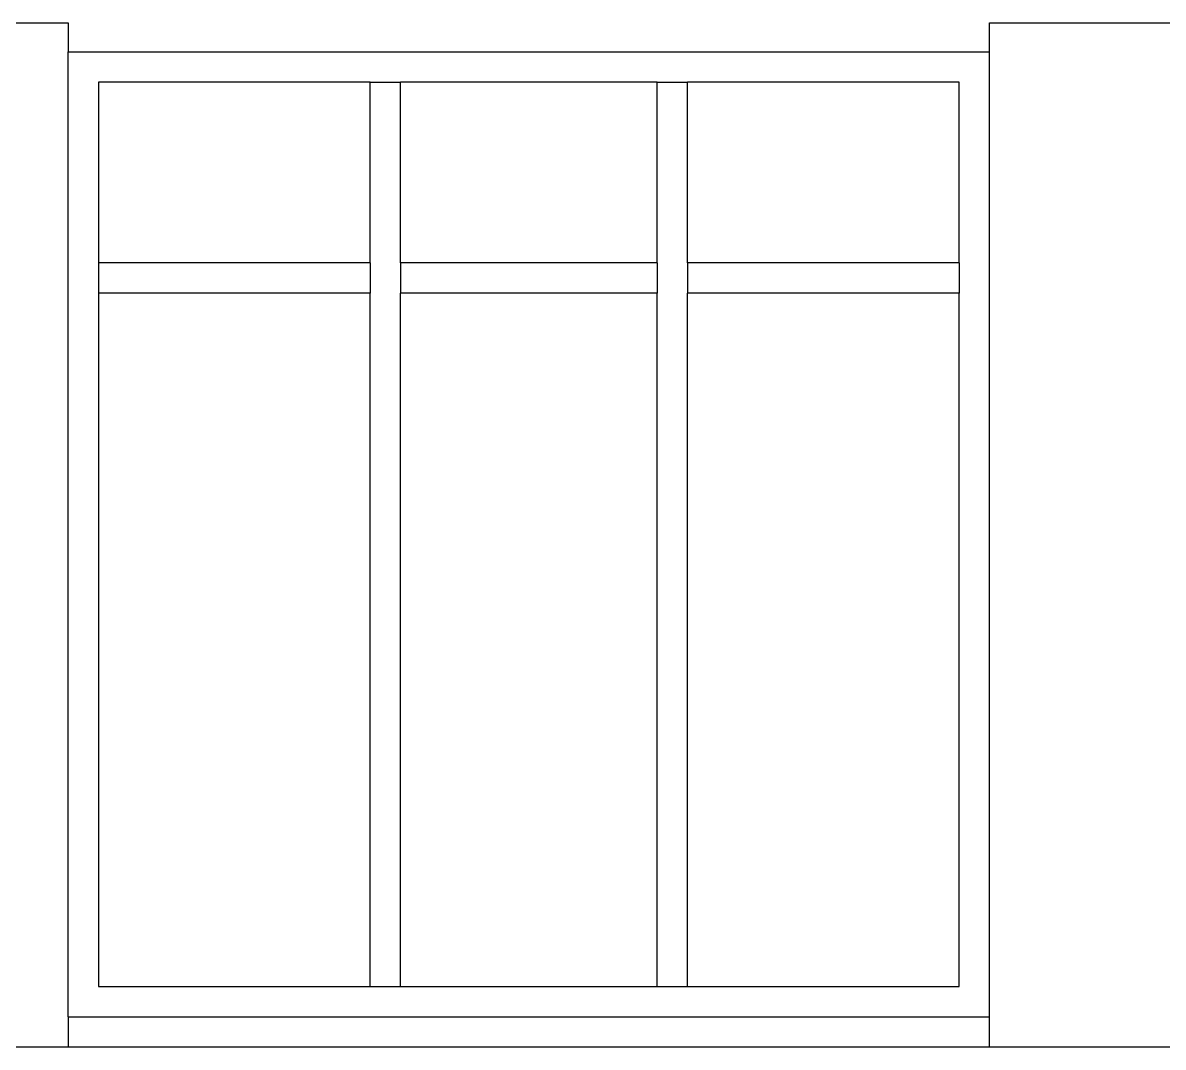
# Model space of a CAD drawing. Header units: metres. Extents: x -59 to 59, y -13 to 12.
# Drawn here: x 12.219 to 15.969, y 5.769 to 9.139 of the extents above; entities that cross this region are included whole.
import ezdxf

# ---------------------------------------------------------------- set-up
doc = ezdxf.new("R2010")
doc.units = ezdxf.units.M

msp = doc.modelspace()

# ---------------------------------------------------------------- linework, layer by layer
for p, q in [((11.226, 9.1393), (12.3683, 9.1393)), ((12.3683, 9.1393), (12.3683, 9.0436)), ((15.3977, 9.1393), (16.5399, 9.1393)), ((15.3977, 9.0436), (15.3977, 9.1393)), ((12.3683, 9.0436), (15.3977, 9.0436)), ((12.3683, 5.8693), (12.3683, 9.0436)), ((15.3977, 5.8693), (15.3977, 9.0436)), ((12.4676, 8.9436), (12.4676, 8.3493)), ((13.3615, 8.9436), (12.4676, 8.9436)), ((13.3615, 8.9436), (13.4608, 8.9436)), ((13.3615, 8.3493), (13.3615, 8.9436)), ((13.4608, 8.3493), (13.4608, 8.9436)), ((14.3051, 8.9436), (13.4608, 8.9436)), ((14.3051, 8.9436), (14.4044, 8.9436)), ((14.3051, 8.3493), (14.3051, 8.9436)), ((15.2983, 8.9436), (14.4044, 8.9436)), ((14.4044, 8.3493), (14.4044, 8.9436)), ((15.2983, 8.3493), (15.2983, 8.9436)), ((13.3615, 8.3493), (12.4676, 8.3493)), ((12.4676, 8.3493), (12.4676, 8.2493)), ((13.3615, 8.3493), (13.3615, 8.2493)), ((14.3051, 8.3493), (13.4608, 8.3493)), ((13.4608, 8.3493), (13.4608, 8.2493)), ((14.3051, 8.3493), (14.3051, 8.2493)), ((15.2983, 8.3493), (14.4044, 8.3493)), ((14.4044, 8.3493), (14.4044, 8.2493)), ((15.2983, 8.3493), (15.2983, 8.2493)), ((13.3615, 8.2493), (12.4676, 8.2493)), ((12.4676, 8.2493), (12.4676, 5.9693)), ((13.3615, 5.9693), (13.3615, 8.2493)), ((14.3051, 8.2493), (13.4608, 8.2493)), ((13.4608, 5.9693), (13.4608, 8.2493)), ((14.3051, 5.9693), (14.3051, 8.2493)), ((15.2983, 8.2493), (14.4044, 8.2493)), ((14.4044, 5.9693), (14.4044, 8.2493)), ((15.2983, 5.9693), (15.2983, 8.2493)), ((12.4676, 5.9693), (13.3615, 5.9693)), ((13.3615, 5.9693), (13.4608, 5.9693)), ((13.4608, 5.9693), (14.3051, 5.9693)), ((14.3051, 5.9693), (14.4044, 5.9693)), ((14.4044, 5.9693), (15.2983, 5.9693)), ((12.3683, 5.8693), (15.3977, 5.8693)), ((12.3683, 5.8693), (12.3683, 5.7693)), ((15.3977, 5.7693), (15.3977, 5.8693)), ((12.3683, 5.7693), (11.226, 5.7693)), ((15.3977, 5.7693), (12.3683, 5.7693)), ((16.5399, 5.7693), (15.3977, 5.7693))]:
    msp.add_line(p, q)

doc.saveas('drawing.dxf')
